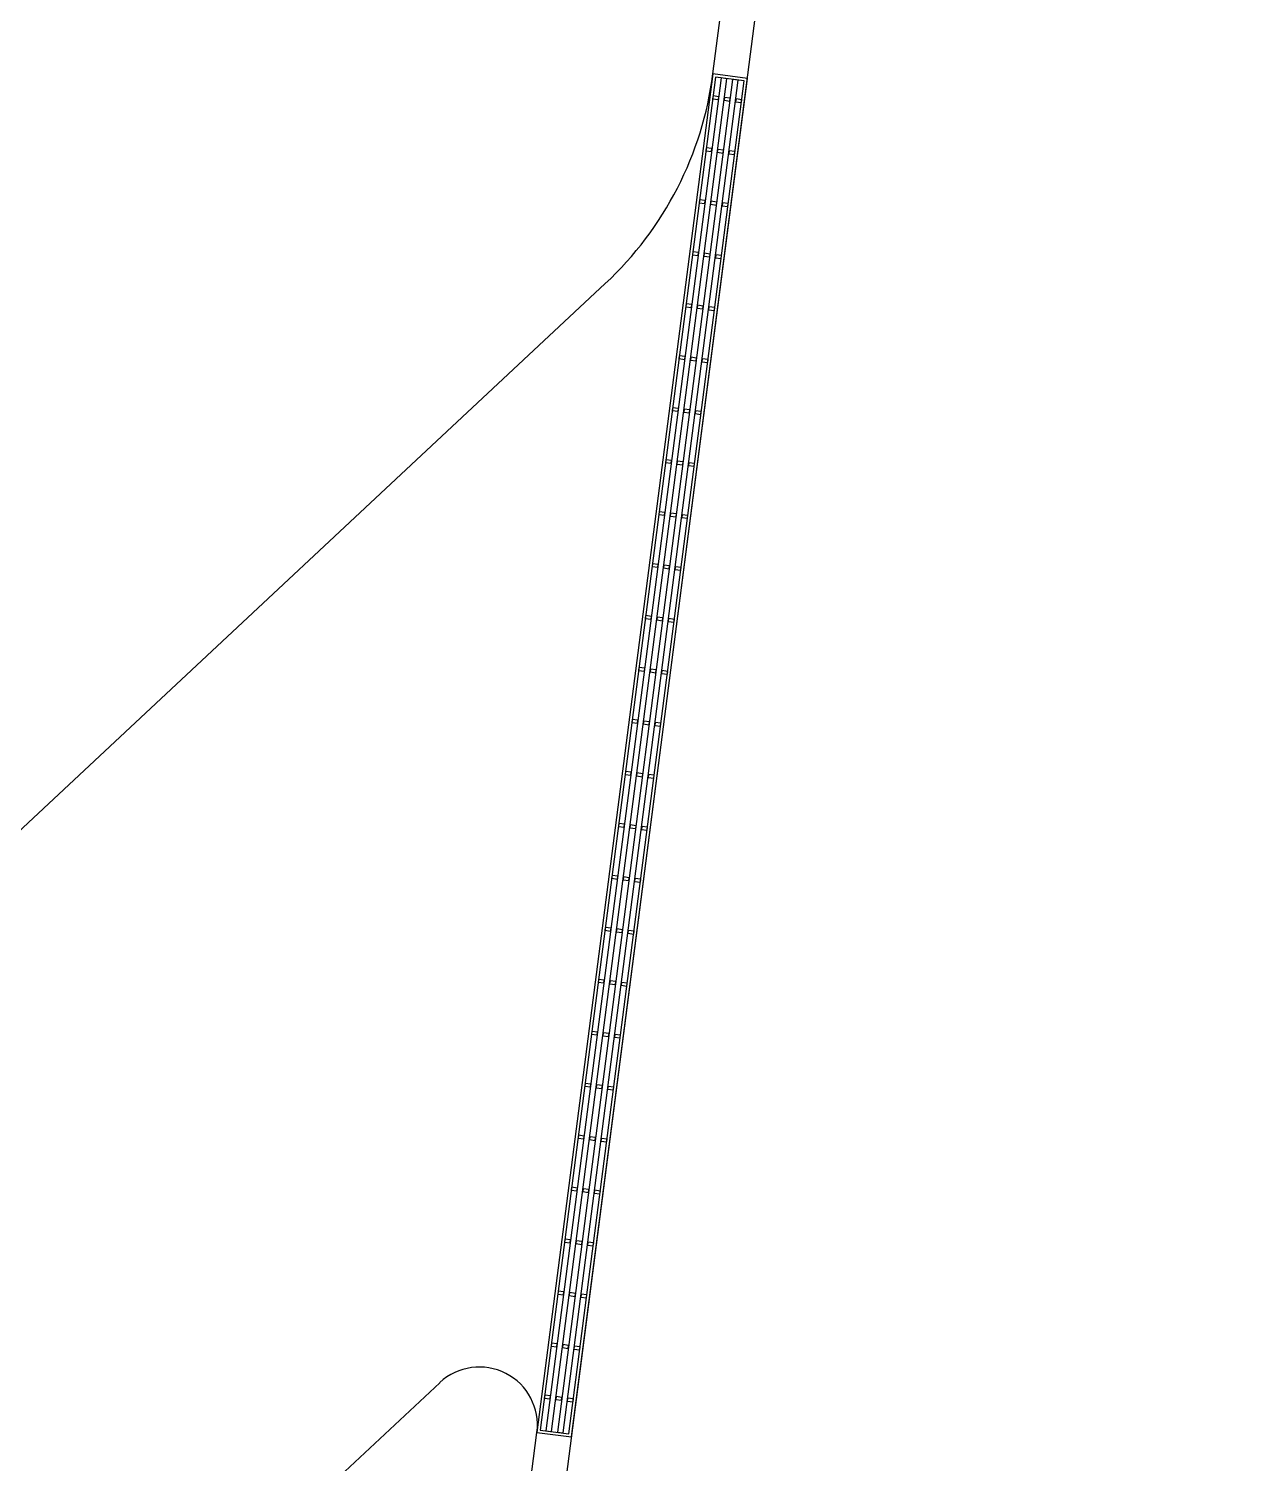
# Model space of a CAD drawing. Extents: x -28 to 149, y -33 to 76.
# Drawn here: x 120.72 to 131.21, y 9.01 to 21.37 of the extents above; entities that cross this region are included whole.
import ezdxf

# ---------------------------------------------------------------- set-up
doc = ezdxf.new("R2010")
doc.units = 0
doc.layers.add('arq-proyección edificios anexos', color=250, linetype='Continuous')

# ---------------------------------------------------------------- blocks, each defined once
blk = doc.blocks.new('Torre Sur')
for p, q in [((49.485, 4.074), (56.131, 55.364)), ((51.532, 22.208), (51.802, 24.295)), ((51.532, 22.208), (50.015, 10.499)), ((51.554, 22.18), (50.043, 10.52)), ((51.603, 22.174), (50.092, 10.514)), ((50.141, 10.507), (51.652, 22.167)), ((51.702, 22.161), (50.191, 10.501)), ((50.24, 10.495), (51.751, 22.154)), ((50.291, 10.488), (51.801, 22.148)), ((50.312, 10.46), (51.829, 22.169)), ((51.829, 22.169), (51.532, 22.208)), ((51.801, 22.148), (51.554, 22.18)), ((51.652, 22.167), (51.603, 22.174)), ((51.751, 22.154), (51.702, 22.161)), ((51.533, 22.018), (51.529, 21.994)), ((51.582, 22.012), (51.533, 22.018)), ((51.579, 21.987), (51.582, 22.012)), ((51.529, 21.994), (51.579, 21.987)), ((51.631, 22.006), (51.628, 21.981)), ((51.628, 21.981), (51.678, 21.974)), ((51.681, 21.999), (51.631, 22.006)), ((51.678, 21.974), (51.681, 21.999)), ((51.731, 21.993), (51.727, 21.968)), ((51.727, 21.968), (51.777, 21.961)), ((51.781, 21.986), (51.731, 21.993)), ((51.777, 21.961), (51.781, 21.986)), ((51.475, 21.57), (51.471, 21.546)), ((51.471, 21.546), (51.521, 21.539)), ((51.524, 21.564), (51.475, 21.57)), ((51.521, 21.539), (51.524, 21.564)), ((51.573, 21.558), (51.57, 21.533)), ((51.57, 21.533), (51.62, 21.526)), ((51.623, 21.551), (51.573, 21.558)), ((51.62, 21.526), (51.623, 21.551)), ((51.672, 21.545), (51.669, 21.52)), ((51.669, 21.52), (51.719, 21.513)), ((51.722, 21.538), (51.672, 21.545)), ((51.719, 21.513), (51.722, 21.538)), ((51.417, 21.122), (51.413, 21.098)), ((51.413, 21.098), (51.463, 21.091)), ((51.466, 21.116), (51.417, 21.122)), ((51.463, 21.091), (51.466, 21.116)), ((51.515, 21.11), (51.512, 21.085)), ((51.512, 21.085), (51.562, 21.078)), ((51.565, 21.103), (51.515, 21.11)), ((51.562, 21.078), (51.565, 21.103)), ((51.614, 21.097), (51.611, 21.072)), ((51.611, 21.072), (51.661, 21.066)), ((51.664, 21.09), (51.614, 21.097)), ((51.661, 21.066), (51.664, 21.09)), ((51.359, 20.675), (51.355, 20.65)), ((51.355, 20.65), (51.405, 20.643)), ((51.408, 20.668), (51.359, 20.675)), ((51.405, 20.643), (51.408, 20.668)), ((51.457, 20.662), (51.454, 20.637)), ((51.507, 20.655), (51.457, 20.662)), ((51.504, 20.631), (51.507, 20.655)), ((51.454, 20.637), (51.504, 20.631)), ((51.556, 20.649), (51.553, 20.624)), ((51.553, 20.624), (51.603, 20.618)), ((51.606, 20.642), (51.556, 20.649)), ((51.603, 20.618), (51.606, 20.642)), ((42.775, 13.091), (50.604, 20.401)), ((51.3, 20.227), (51.297, 20.202)), ((51.297, 20.202), (51.347, 20.195)), ((51.35, 20.22), (51.3, 20.227)), ((51.347, 20.195), (51.35, 20.22)), ((51.399, 20.214), (51.396, 20.189)), ((51.396, 20.189), (51.446, 20.183)), ((51.449, 20.207), (51.399, 20.214)), ((51.446, 20.183), (51.449, 20.207)), ((51.498, 20.201), (51.495, 20.176)), ((51.495, 20.176), (51.545, 20.17)), ((51.548, 20.195), (51.498, 20.201)), ((51.545, 20.17), (51.548, 20.195)), ((51.242, 19.779), (51.239, 19.754)), ((51.239, 19.754), (51.289, 19.748)), ((51.292, 19.772), (51.242, 19.779)), ((51.289, 19.748), (51.292, 19.772)), ((51.341, 19.766), (51.338, 19.741)), ((51.338, 19.741), (51.388, 19.735)), ((51.391, 19.759), (51.341, 19.766)), ((51.388, 19.735), (51.391, 19.759)), ((51.44, 19.753), (51.437, 19.728)), ((51.437, 19.728), (51.487, 19.722)), ((51.49, 19.747), (51.44, 19.753)), ((51.487, 19.722), (51.49, 19.747)), ((51.184, 19.331), (51.181, 19.306)), ((51.181, 19.306), (51.231, 19.3)), ((51.234, 19.324), (51.184, 19.331)), ((51.231, 19.3), (51.234, 19.324)), ((51.283, 19.318), (51.28, 19.293)), ((51.28, 19.293), (51.33, 19.287)), ((51.333, 19.312), (51.283, 19.318)), ((51.33, 19.287), (51.333, 19.312)), ((51.382, 19.305), (51.379, 19.28)), ((51.432, 19.299), (51.382, 19.305)), ((51.429, 19.274), (51.432, 19.299)), ((51.379, 19.28), (51.429, 19.274)), ((51.126, 18.883), (51.123, 18.858)), ((51.123, 18.858), (51.173, 18.852)), ((51.176, 18.877), (51.126, 18.883)), ((51.173, 18.852), (51.176, 18.877)), ((51.225, 18.87), (51.222, 18.845)), ((51.222, 18.845), (51.272, 18.839)), ((51.275, 18.864), (51.225, 18.87)), ((51.272, 18.839), (51.275, 18.864)), ((51.324, 18.857), (51.321, 18.833)), ((51.321, 18.833), (51.371, 18.826)), ((51.374, 18.851), (51.324, 18.857)), ((51.371, 18.826), (51.374, 18.851)), ((51.068, 18.435), (51.065, 18.41)), ((51.118, 18.429), (51.068, 18.435)), ((51.115, 18.404), (51.118, 18.429)), ((51.065, 18.41), (51.115, 18.404)), ((51.167, 18.422), (51.164, 18.397)), ((51.164, 18.397), (51.214, 18.391)), ((51.217, 18.416), (51.167, 18.422)), ((51.214, 18.391), (51.217, 18.416)), ((51.266, 18.409), (51.263, 18.385)), ((51.263, 18.385), (51.313, 18.378)), ((51.316, 18.403), (51.266, 18.409)), ((51.313, 18.378), (51.316, 18.403)), ((51.01, 17.987), (51.007, 17.962)), ((51.007, 17.962), (51.057, 17.956)), ((51.06, 17.981), (51.01, 17.987)), ((51.057, 17.956), (51.06, 17.981)), ((51.109, 17.974), (51.106, 17.95)), ((51.106, 17.95), (51.156, 17.943)), ((51.159, 17.968), (51.109, 17.974)), ((51.156, 17.943), (51.159, 17.968)), ((51.208, 17.961), (51.205, 17.937)), ((51.205, 17.937), (51.255, 17.93)), ((51.258, 17.955), (51.208, 17.961)), ((51.255, 17.93), (51.258, 17.955)), ((50.952, 17.539), (50.949, 17.514)), ((50.949, 17.514), (50.999, 17.508)), ((51.002, 17.533), (50.952, 17.539)), ((50.999, 17.508), (51.002, 17.533)), ((51.051, 17.526), (51.048, 17.502)), ((51.048, 17.502), (51.098, 17.495)), ((51.101, 17.52), (51.051, 17.526)), ((51.098, 17.495), (51.101, 17.52)), ((51.15, 17.514), (51.147, 17.489)), ((51.147, 17.489), (51.197, 17.482)), ((51.2, 17.507), (51.15, 17.514)), ((51.197, 17.482), (51.2, 17.507)), ((50.894, 17.091), (50.891, 17.067)), ((50.891, 17.067), (50.941, 17.06)), ((50.944, 17.085), (50.894, 17.091)), ((50.941, 17.06), (50.944, 17.085)), ((50.993, 17.079), (50.99, 17.054)), ((51.043, 17.072), (50.993, 17.079)), ((51.04, 17.047), (51.043, 17.072)), ((51.092, 17.066), (51.089, 17.041)), ((51.142, 17.059), (51.092, 17.066)), ((50.99, 17.054), (51.04, 17.047)), ((51.089, 17.041), (51.139, 17.034)), ((51.139, 17.034), (51.142, 17.059)), ((50.836, 16.643), (50.833, 16.619)), ((50.833, 16.619), (50.882, 16.612)), ((50.886, 16.637), (50.836, 16.643)), ((50.882, 16.612), (50.886, 16.637)), ((50.935, 16.631), (50.932, 16.606)), ((50.932, 16.606), (50.982, 16.599)), ((50.985, 16.624), (50.935, 16.631)), ((50.982, 16.599), (50.985, 16.624)), ((51.034, 16.618), (51.031, 16.593)), ((51.031, 16.593), (51.081, 16.586)), ((51.084, 16.611), (51.034, 16.618)), ((51.081, 16.586), (51.084, 16.611)), ((50.778, 16.195), (50.775, 16.171)), ((50.775, 16.171), (50.824, 16.164)), ((50.828, 16.189), (50.778, 16.195)), ((50.824, 16.164), (50.828, 16.189)), ((50.877, 16.183), (50.874, 16.158)), ((50.874, 16.158), (50.924, 16.151)), ((50.927, 16.176), (50.877, 16.183)), ((50.924, 16.151), (50.927, 16.176)), ((50.976, 16.17), (50.973, 16.145)), ((50.973, 16.145), (51.023, 16.139)), ((51.026, 16.163), (50.976, 16.17)), ((51.023, 16.139), (51.026, 16.163)), ((50.72, 15.748), (50.717, 15.723)), ((50.717, 15.723), (50.766, 15.716)), ((50.77, 15.741), (50.72, 15.748)), ((50.766, 15.716), (50.77, 15.741)), ((50.819, 15.735), (50.816, 15.71)), ((50.816, 15.71), (50.866, 15.704)), ((50.869, 15.728), (50.819, 15.735)), ((50.866, 15.704), (50.869, 15.728)), ((50.918, 15.722), (50.915, 15.697)), ((50.968, 15.715), (50.918, 15.722)), ((50.965, 15.691), (50.968, 15.715)), ((50.915, 15.697), (50.965, 15.691)), ((50.662, 15.3), (50.659, 15.275)), ((50.659, 15.275), (50.708, 15.268)), ((50.712, 15.293), (50.662, 15.3)), ((50.708, 15.268), (50.712, 15.293)), ((50.761, 15.287), (50.758, 15.262)), ((50.758, 15.262), (50.807, 15.256)), ((50.811, 15.28), (50.761, 15.287)), ((50.807, 15.256), (50.811, 15.28)), ((50.86, 15.274), (50.857, 15.249)), ((50.857, 15.249), (50.907, 15.243)), ((50.91, 15.268), (50.86, 15.274)), ((50.907, 15.243), (50.91, 15.268)), ((50.604, 14.852), (50.601, 14.827)), ((50.654, 14.845), (50.604, 14.852)), ((50.65, 14.821), (50.654, 14.845)), ((50.703, 14.839), (50.699, 14.814)), ((50.753, 14.832), (50.703, 14.839)), ((50.601, 14.827), (50.65, 14.821)), ((50.699, 14.814), (50.749, 14.808)), ((50.749, 14.808), (50.753, 14.832)), ((50.802, 14.826), (50.799, 14.801)), ((50.799, 14.801), (50.849, 14.795)), ((50.852, 14.82), (50.802, 14.826)), ((50.849, 14.795), (50.852, 14.82)), ((50.546, 14.404), (50.543, 14.379)), ((50.543, 14.379), (50.592, 14.373)), ((50.595, 14.397), (50.546, 14.404)), ((50.592, 14.373), (50.595, 14.397)), ((50.645, 14.391), (50.641, 14.366)), ((50.641, 14.366), (50.691, 14.36)), ((50.695, 14.385), (50.645, 14.391)), ((50.691, 14.36), (50.695, 14.385)), ((50.744, 14.378), (50.741, 14.353)), ((50.741, 14.353), (50.791, 14.347)), ((50.794, 14.372), (50.744, 14.378)), ((50.791, 14.347), (50.794, 14.372)), ((50.488, 13.956), (50.485, 13.931)), ((50.485, 13.931), (50.534, 13.925)), ((50.537, 13.95), (50.488, 13.956)), ((50.534, 13.925), (50.537, 13.95)), ((50.587, 13.943), (50.583, 13.918)), ((50.583, 13.918), (50.633, 13.912)), ((50.637, 13.937), (50.587, 13.943)), ((50.633, 13.912), (50.637, 13.937)), ((50.686, 13.93), (50.683, 13.906)), ((50.683, 13.906), (50.733, 13.899)), ((50.736, 13.924), (50.686, 13.93)), ((50.733, 13.899), (50.736, 13.924)), ((50.43, 13.508), (50.427, 13.483)), ((50.427, 13.483), (50.476, 13.477)), ((50.479, 13.502), (50.43, 13.508)), ((50.476, 13.477), (50.479, 13.502)), ((50.529, 13.495), (50.525, 13.47)), ((50.579, 13.489), (50.529, 13.495)), ((50.575, 13.464), (50.579, 13.489)), ((50.628, 13.482), (50.624, 13.458)), ((50.678, 13.476), (50.628, 13.482)), ((50.525, 13.47), (50.575, 13.464)), ((50.624, 13.458), (50.674, 13.451)), ((50.674, 13.451), (50.678, 13.476)), ((50.372, 13.06), (50.369, 13.035)), ((50.369, 13.035), (50.418, 13.029)), ((50.421, 13.054), (50.372, 13.06)), ((50.418, 13.029), (50.421, 13.054)), ((50.47, 13.047), (50.467, 13.023)), ((50.467, 13.023), (50.517, 13.016)), ((50.52, 13.041), (50.47, 13.047)), ((50.517, 13.016), (50.52, 13.041)), ((50.57, 13.034), (50.566, 13.01)), ((50.566, 13.01), (50.616, 13.003)), ((50.62, 13.028), (50.57, 13.034)), ((50.616, 13.003), (50.62, 13.028)), ((50.314, 12.612), (50.311, 12.587)), ((50.363, 12.606), (50.314, 12.612)), ((50.311, 12.587), (50.36, 12.581)), ((50.36, 12.581), (50.363, 12.606)), ((50.412, 12.599), (50.409, 12.575)), ((50.409, 12.575), (50.459, 12.568)), ((50.462, 12.593), (50.412, 12.599)), ((50.459, 12.568), (50.462, 12.593)), ((50.512, 12.587), (50.508, 12.562)), ((50.508, 12.562), (50.558, 12.555)), ((50.562, 12.58), (50.512, 12.587)), ((50.558, 12.555), (50.562, 12.58)), ((50.256, 12.164), (50.252, 12.14)), ((50.252, 12.14), (50.302, 12.133)), ((50.305, 12.158), (50.256, 12.164)), ((50.302, 12.133), (50.305, 12.158)), ((50.354, 12.152), (50.351, 12.127)), ((50.351, 12.127), (50.401, 12.12)), ((50.404, 12.145), (50.354, 12.152)), ((50.401, 12.12), (50.404, 12.145)), ((50.454, 12.139), (50.45, 12.114)), ((50.504, 12.132), (50.454, 12.139)), ((50.5, 12.107), (50.504, 12.132)), ((50.45, 12.114), (50.5, 12.107)), ((50.198, 11.716), (50.194, 11.692)), ((50.194, 11.692), (50.244, 11.685)), ((50.247, 11.71), (50.198, 11.716)), ((50.244, 11.685), (50.247, 11.71)), ((50.296, 11.704), (50.293, 11.679)), ((50.293, 11.679), (50.343, 11.672)), ((50.346, 11.697), (50.296, 11.704)), ((50.343, 11.672), (50.346, 11.697)), ((50.396, 11.691), (50.392, 11.666)), ((50.392, 11.666), (50.442, 11.659)), ((50.446, 11.684), (50.396, 11.691)), ((50.442, 11.659), (50.446, 11.684)), ((50.14, 11.268), (50.136, 11.244)), ((50.189, 11.262), (50.14, 11.268)), ((50.186, 11.237), (50.189, 11.262)), ((50.238, 11.256), (50.235, 11.231)), ((50.288, 11.249), (50.238, 11.256)), ((50.136, 11.244), (50.186, 11.237)), ((50.235, 11.231), (50.285, 11.224)), ((50.285, 11.224), (50.288, 11.249)), ((50.337, 11.243), (50.334, 11.218)), ((50.334, 11.218), (50.384, 11.212)), ((50.387, 11.236), (50.337, 11.243)), ((50.384, 11.212), (50.387, 11.236)), ((49.178, 10.928), (46.231, 8.177)), ((50.082, 10.821), (50.078, 10.796)), ((50.078, 10.796), (50.128, 10.789)), ((50.131, 10.814), (50.082, 10.821)), ((50.128, 10.789), (50.131, 10.814)), ((50.18, 10.808), (50.177, 10.783)), ((50.177, 10.783), (50.227, 10.777)), ((50.23, 10.801), (50.18, 10.808)), ((50.227, 10.777), (50.23, 10.801)), ((50.279, 10.795), (50.276, 10.77)), ((50.276, 10.77), (50.326, 10.764)), ((50.329, 10.788), (50.279, 10.795)), ((50.326, 10.764), (50.329, 10.788)), ((50.043, 10.52), (50.291, 10.488)), ((50.092, 10.514), (50.141, 10.507)), ((49.187, 4.113), (50.015, 10.499)), ((50.015, 10.499), (50.312, 10.46)), ((50.191, 10.501), (50.24, 10.495))]:
    blk.add_line(p, q)
for centre, radius, start, end in [((48.557, 22.594), 3, 313.033, 352.6163), ((49.519, 10.563), 0.5, 352.6163, 133.033)]:
    blk.add_arc(centre, radius, start, end)

msp = doc.modelspace()

# ---------------------------------------------------------------- block references
at = {"layer": 'arq-proyección edificios anexos', "lineweight": 0}
msp.add_blockref('Torre Sur', (75.083, -1.228), dxfattribs=at)

doc.saveas('drawing.dxf')
